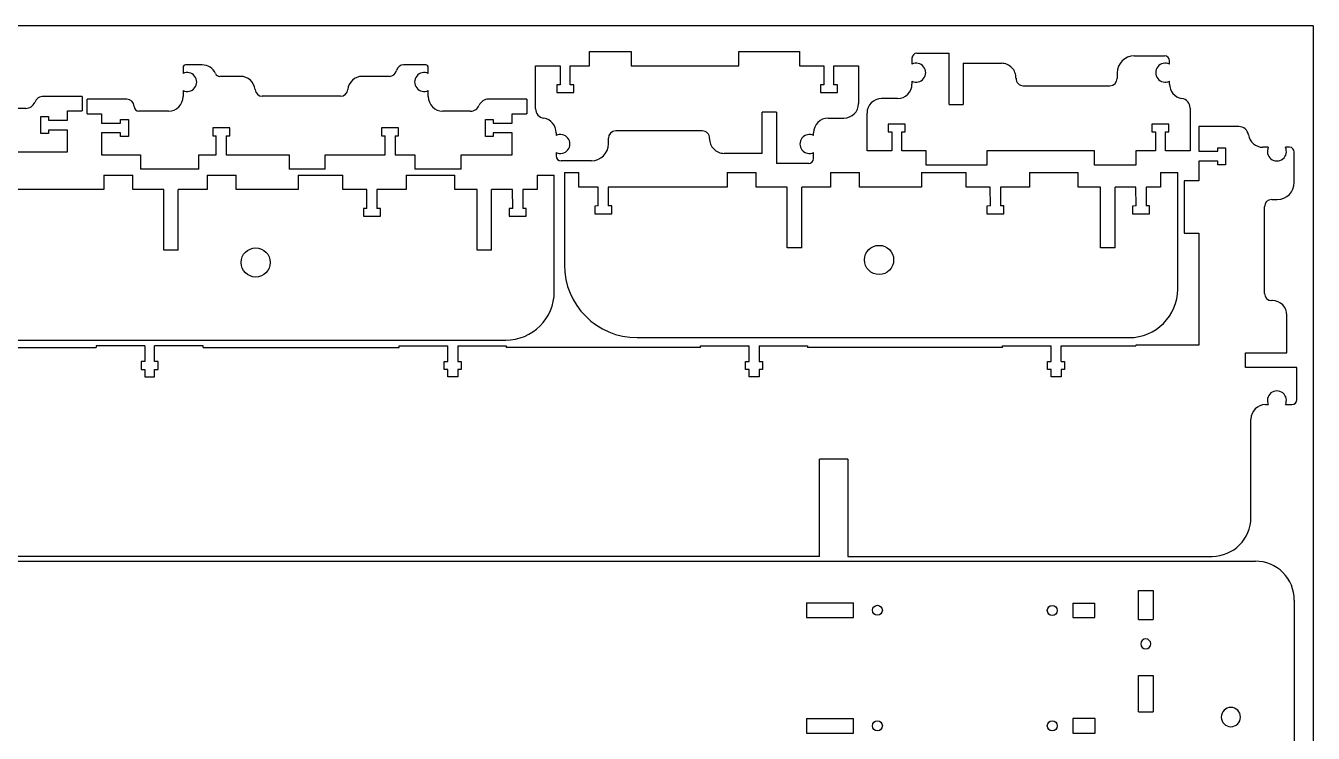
# Model space of a CAD drawing. Header units: millimetres. Extents: x -2614 to 1371, y 670 to 4202.
# Drawn here: x -1874 to -1344, y 3910 to 4202 of the extents above; entities that cross this region are included whole.
import ezdxf

# ---------------------------------------------------------------- set-up
doc = ezdxf.new("R2010")
doc.units = ezdxf.units.MM
doc.linetypes.add('HIDDEN', pattern=[9.525, 6.35, -3.175])
doc.layers.get('0').update_dxf_attribs({"lineweight": 70})
doc.layers.add('Hidden', color=7, linetype='HIDDEN', lineweight=70)

msp = doc.modelspace()

# ---------------------------------------------------------------- linework, layer by layer
at = {"color": 7, "lineweight": -3}
for p, q in [((-1343.75, 4201.8), (-2613.75, 4201.8)), ((-1343.75, 4201.8), (-1343.75, 3439.8)), ((-1641.67, 4191.25), (-1624.59, 4191.25)), ((-1641.67, 4185.25), (-1641.67, 4191.25)), ((-1624.59, 4191.25), (-1624.59, 4185.25)), ((-1580.23, 4191.25), (-1555.23, 4191.25)), ((-1580.23, 4185.25), (-1580.23, 4191.25)), ((-1555.23, 4191.25), (-1555.23, 4185.25)), ((-1508.96, 4188.46), (-1508.96, 4185.99)), ((-1506.96, 4190.46), (-1493.63, 4190.46)), ((-1493.63, 4169.37), (-1493.63, 4190.46)), ((-1417.46, 4189.37), (-1404.96, 4189.37)), ((-1809.08, 4184.68), (-1809.08, 4182.13)), ((-1801.18, 4185.68), (-1808.08, 4185.68)), ((-1709.08, 4185.68), (-1718.27, 4185.68)), ((-1708.08, 4182.13), (-1708.08, 4184.68)), ((-1663.95, 4167.64), (-1663.95, 4185.25)), ((-1663.95, 4185.25), (-1653.77, 4185.25)), ((-1653.77, 4185.25), (-1653.77, 4177.45)), ((-1649.67, 4185.25), (-1641.67, 4185.25)), ((-1649.67, 4177.45), (-1649.67, 4185.25)), ((-1624.59, 4185.25), (-1580.23, 4185.25)), ((-1555.23, 4185.25), (-1545.23, 4185.25)), ((-1545.23, 4185.25), (-1545.23, 4177.45)), ((-1541.13, 4185.25), (-1530.95, 4185.25)), ((-1541.13, 4177.45), (-1541.13, 4185.25)), ((-1530.95, 4185.25), (-1530.95, 4169.75)), ((-1487.83, 4186.33), (-1472.13, 4186.33)), ((-1487.83, 4186.33), (-1487.83, 4169.37)), ((-1424.46, 4182.37), (-1424.46, 4180.09)), ((-1402.96, 4185.99), (-1402.96, 4187.37)), ((-1785.39, 4180.95), (-1793.88, 4180.95)), ((-1724.13, 4180.95), (-1735.26, 4180.95)), ((-1655.22, 4177.45), (-1655.22, 4174.25)), ((-1653.77, 4177.45), (-1655.22, 4177.45)), ((-1648.22, 4177.45), (-1649.67, 4177.45)), ((-1648.22, 4174.25), (-1648.22, 4177.45)), ((-1546.68, 4177.45), (-1546.68, 4174.25)), ((-1545.23, 4177.45), (-1546.68, 4177.45)), ((-1539.68, 4177.45), (-1541.13, 4177.45)), ((-1539.68, 4174.25), (-1539.68, 4177.45)), ((-1508.96, 4178.96), (-1508.96, 4177.8)), ((-1463.13, 4177.09), (-1427.46, 4177.09)), ((-1402.96, 4177.8), (-1402.96, 4178.96)), ((-1850.62, 4172.72), (-1866.43, 4172.72)), ((-1850.62, 4172.72), (-1850.62, 4166.72)), ((-1809.08, 4175.09), (-1809.08, 4172.61)), ((-1744.22, 4172.78), (-1776.43, 4172.78)), ((-1708.08, 4172.61), (-1708.08, 4175.09)), ((-1655.22, 4174.25), (-1648.22, 4174.25)), ((-1546.68, 4174.25), (-1539.68, 4174.25)), ((-1514.96, 4171.8), (-1521.46, 4171.8)), ((-1873.83, 4167.78), (-1885.12, 4167.78)), ((-1856.62, 4162.9), (-1856.62, 4166.72)), ((-1856.62, 4166.72), (-1850.62, 4166.72)), ((-1848.58, 4165.55), (-1848.58, 4171.55)), ((-1832.23, 4171.55), (-1848.58, 4171.55)), ((-1815.08, 4166.61), (-1827.23, 4166.61)), ((-1690.79, 4166.61), (-1702.08, 4166.61)), ((-1667.58, 4171.55), (-1683.39, 4171.55)), ((-1667.58, 4171.55), (-1667.58, 4165.55)), ((-1493.63, 4169.37), (-1487.83, 4169.37)), ((-1394.46, 4167.91), (-1394.46, 4150.31)), ((-1867.62, 4157.35), (-1867.62, 4164.35)), ((-1867.62, 4164.35), (-1864.42, 4164.35)), ((-1864.42, 4164.35), (-1864.42, 4162.9)), ((-1864.42, 4162.9), (-1856.62, 4162.9)), ((-1848.58, 4165.55), (-1842.58, 4165.55)), ((-1842.58, 4165.55), (-1842.58, 4161.73)), ((-1842.58, 4161.73), (-1834.78, 4161.73)), ((-1834.78, 4161.73), (-1834.78, 4163.18)), ((-1834.78, 4163.18), (-1831.58, 4163.18)), ((-1831.58, 4163.18), (-1831.58, 4156.18)), ((-1684.58, 4156.18), (-1684.58, 4163.18)), ((-1684.58, 4163.18), (-1681.38, 4163.18)), ((-1681.38, 4163.18), (-1681.38, 4161.73)), ((-1681.38, 4161.73), (-1673.58, 4161.73)), ((-1673.58, 4161.73), (-1673.58, 4165.55)), ((-1673.58, 4165.55), (-1667.58, 4165.55)), ((-1570.58, 4149.22), (-1570.58, 4166.18)), ((-1564.78, 4166.18), (-1570.58, 4166.18)), ((-1564.78, 4166.18), (-1564.78, 4145.09)), ((-1543.45, 4163.75), (-1536.95, 4163.75)), ((-1527.46, 4150.31), (-1527.46, 4165.8)), ((-1518.73, 4161.31), (-1518.73, 4158.11)), ((-1511.73, 4161.31), (-1518.73, 4161.31)), ((-1511.73, 4158.11), (-1511.73, 4161.31)), ((-1410.19, 4161.31), (-1410.19, 4158.11)), ((-1403.19, 4161.31), (-1410.19, 4161.31)), ((-1403.19, 4158.11), (-1403.19, 4161.31)), ((-1864.42, 4157.35), (-1867.62, 4157.35)), ((-1856.62, 4158.8), (-1864.42, 4158.8)), ((-1864.42, 4158.8), (-1864.42, 4157.35)), ((-1856.62, 4149.85), (-1856.62, 4158.8)), ((-1834.78, 4157.63), (-1842.58, 4157.63)), ((-1842.58, 4157.63), (-1842.58, 4148.68)), ((-1834.78, 4156.18), (-1834.78, 4157.63)), ((-1831.58, 4156.18), (-1834.78, 4156.18)), ((-1796.85, 4159.68), (-1796.85, 4156.48)), ((-1789.85, 4159.68), (-1796.85, 4159.68)), ((-1796.85, 4156.48), (-1795.4, 4156.48)), ((-1795.4, 4148.68), (-1795.4, 4156.48)), ((-1791.3, 4156.48), (-1789.85, 4156.48)), ((-1791.3, 4156.48), (-1791.3, 4148.68)), ((-1789.85, 4156.48), (-1789.85, 4159.68)), ((-1727.31, 4159.68), (-1727.31, 4156.48)), ((-1720.31, 4159.68), (-1727.31, 4159.68)), ((-1727.31, 4156.48), (-1725.86, 4156.48)), ((-1725.86, 4148.68), (-1725.86, 4156.48)), ((-1721.76, 4156.48), (-1720.31, 4156.48)), ((-1721.76, 4156.48), (-1721.76, 4148.68)), ((-1720.31, 4156.48), (-1720.31, 4159.68)), ((-1681.38, 4156.18), (-1684.58, 4156.18)), ((-1673.58, 4157.63), (-1681.38, 4157.63)), ((-1681.38, 4157.63), (-1681.38, 4156.18)), ((-1673.58, 4148.68), (-1673.58, 4157.63)), ((-1655.45, 4157.75), (-1655.45, 4156.59)), ((-1595.27, 4158.46), (-1630.95, 4158.46)), ((-1549.45, 4156.59), (-1549.45, 4157.75)), ((-1518.73, 4158.11), (-1517.28, 4158.11)), ((-1517.28, 4158.11), (-1517.28, 4150.31)), ((-1513.18, 4158.11), (-1511.73, 4158.11)), ((-1513.18, 4150.31), (-1513.18, 4158.11)), ((-1410.19, 4158.11), (-1408.74, 4158.11)), ((-1408.74, 4158.11), (-1408.74, 4150.31)), ((-1404.64, 4158.11), (-1403.19, 4158.11)), ((-1404.64, 4150.31), (-1404.64, 4158.11)), ((-1374.38, 4160.25), (-1390.89, 4160.25)), ((-1390.89, 4160.25), (-1390.89, 4150.07)), ((-1633.95, 4153.18), (-1633.95, 4155.46)), ((-1383.09, 4150.07), (-1383.09, 4151.52)), ((-1383.09, 4151.52), (-1379.89, 4151.52)), ((-1379.89, 4151.52), (-1379.89, 4144.52)), ((-1362.25, 4151.75), (-1364.49, 4151.75)), ((-1353.54, 4151.75), (-1355.21, 4151.75)), ((-1877.62, 4149.85), (-1856.62, 4149.85)), ((-1842.58, 4148.68), (-1826.58, 4148.68)), ((-1826.58, 4148.68), (-1826.58, 4142.68)), ((-1802.58, 4142.68), (-1802.58, 4148.68)), ((-1802.58, 4148.68), (-1795.4, 4148.68)), ((-1791.3, 4148.68), (-1765.32, 4148.68)), ((-1765.32, 4148.68), (-1765.32, 4142.68)), ((-1750.52, 4142.68), (-1750.52, 4148.68)), ((-1750.52, 4148.68), (-1725.86, 4148.68)), ((-1721.76, 4148.68), (-1713.58, 4148.68)), ((-1713.58, 4148.68), (-1713.58, 4142.68)), ((-1694.58, 4142.68), (-1694.58, 4148.68)), ((-1694.58, 4148.68), (-1673.58, 4148.68)), ((-1655.45, 4149.56), (-1655.45, 4148.18)), ((-1640.95, 4146.18), (-1653.45, 4146.18)), ((-1570.58, 4149.22), (-1586.27, 4149.22)), ((-1549.45, 4147.09), (-1549.45, 4149.56)), ((-1517.28, 4150.31), (-1527.46, 4150.31)), ((-1503.18, 4150.31), (-1513.18, 4150.31)), ((-1503.18, 4144.31), (-1503.18, 4150.31)), ((-1478.18, 4150.31), (-1478.18, 4144.31)), ((-1433.82, 4150.31), (-1478.18, 4150.31)), ((-1433.82, 4144.31), (-1433.82, 4150.31)), ((-1416.74, 4150.31), (-1416.74, 4144.31)), ((-1408.74, 4150.31), (-1416.74, 4150.31)), ((-1394.46, 4150.31), (-1404.64, 4150.31)), ((-1390.89, 4150.07), (-1383.09, 4150.07)), ((-1383.09, 4145.97), (-1390.89, 4145.97)), ((-1390.89, 4145.97), (-1390.89, 4137.97)), ((-1383.09, 4144.52), (-1383.09, 4145.97)), ((-1351.54, 4137.25), (-1351.54, 4149.75)), ((-1841.74, 4140.32), (-1841.74, 4134.32)), ((-1841.74, 4140.32), (-1829.74, 4140.32)), ((-1829.74, 4134.32), (-1829.74, 4140.32)), ((-1802.58, 4142.68), (-1826.58, 4142.68)), ((-1799.16, 4140.32), (-1799.16, 4134.32)), ((-1799.16, 4140.32), (-1787.16, 4140.32)), ((-1787.16, 4134.32), (-1787.16, 4140.32)), ((-1750.52, 4142.68), (-1765.32, 4142.68)), ((-1761.73, 4140.32), (-1761.73, 4134.32)), ((-1761.73, 4140.32), (-1743.29, 4140.32)), ((-1743.29, 4134.32), (-1743.29, 4140.32)), ((-1717.23, 4140.32), (-1717.23, 4134.32)), ((-1717.23, 4140.32), (-1697.23, 4140.32)), ((-1694.58, 4142.68), (-1713.58, 4142.68)), ((-1697.23, 4134.32), (-1697.23, 4140.32)), ((-1663.23, 4140.32), (-1663.23, 4134.32)), ((-1663.23, 4140.32), (-1656.23, 4140.32)), ((-1656.23, 4092.29), (-1656.23, 4140.32)), ((-1652.08, 4141.36), (-1646.08, 4141.36)), ((-1652.08, 4141.36), (-1652.08, 4103.33)), ((-1646.08, 4135.36), (-1646.08, 4141.36)), ((-1585.08, 4141.36), (-1585.08, 4135.36)), ((-1585.08, 4141.36), (-1573.08, 4141.36)), ((-1573.08, 4135.36), (-1573.08, 4141.36)), ((-1551.45, 4145.09), (-1564.78, 4145.09)), ((-1542.5, 4141.36), (-1542.5, 4135.36)), ((-1542.5, 4141.36), (-1530.5, 4141.36)), ((-1530.5, 4135.36), (-1530.5, 4141.36)), ((-1505.07, 4141.36), (-1505.07, 4135.36)), ((-1505.07, 4141.36), (-1486.63, 4141.36)), ((-1478.18, 4144.31), (-1503.18, 4144.31)), ((-1486.63, 4135.36), (-1486.63, 4141.36)), ((-1460.57, 4141.36), (-1460.57, 4135.36)), ((-1460.57, 4141.36), (-1440.57, 4141.36)), ((-1440.57, 4135.36), (-1440.57, 4141.36)), ((-1416.74, 4144.31), (-1433.82, 4144.31)), ((-1406.57, 4141.36), (-1406.57, 4135.36)), ((-1406.57, 4141.36), (-1399.57, 4141.36)), ((-1399.57, 4093.33), (-1399.57, 4141.36)), ((-1379.89, 4144.52), (-1383.09, 4144.52)), ((-1638.21, 4135.36), (-1646.08, 4135.36)), ((-1638.13, 4127.57), (-1638.21, 4135.36)), ((-1585.08, 4135.36), (-1634.03, 4135.36)), ((-1634.03, 4135.36), (-1634.03, 4127.57)), ((-1560.37, 4135.36), (-1573.08, 4135.36)), ((-1560.37, 4110.35), (-1560.37, 4135.36)), ((-1554.37, 4110.35), (-1554.37, 4135.36)), ((-1542.5, 4135.36), (-1554.37, 4135.36)), ((-1505.07, 4135.36), (-1530.5, 4135.36)), ((-1476.76, 4135.36), (-1486.63, 4135.36)), ((-1476.68, 4127.57), (-1476.76, 4135.36)), ((-1472.58, 4135.36), (-1472.58, 4127.57)), ((-1460.57, 4135.36), (-1472.58, 4135.36)), ((-1431.37, 4135.36), (-1440.57, 4135.36)), ((-1431.37, 4110.35), (-1431.37, 4135.36)), ((-1425.37, 4110.35), (-1425.37, 4135.36)), ((-1416.76, 4135.36), (-1425.37, 4135.36)), ((-1416.68, 4127.57), (-1416.76, 4135.36)), ((-1412.58, 4135.36), (-1412.58, 4127.57)), ((-1406.57, 4135.36), (-1412.58, 4135.36)), ((-1390.89, 4137.97), (-1396.89, 4137.97)), ((-1396.89, 4137.97), (-1396.89, 4116.3)), ((-1841.74, 4134.32), (-1890.69, 4134.32)), ((-1817.03, 4134.32), (-1829.74, 4134.32)), ((-1817.03, 4109.31), (-1817.03, 4134.32)), ((-1811.03, 4109.31), (-1811.03, 4134.32)), ((-1799.16, 4134.32), (-1811.03, 4134.32)), ((-1761.73, 4134.32), (-1787.16, 4134.32)), ((-1733.42, 4134.32), (-1743.29, 4134.32)), ((-1733.34, 4126.53), (-1733.42, 4134.32)), ((-1729.24, 4134.32), (-1729.24, 4126.53)), ((-1717.23, 4134.32), (-1729.24, 4134.32)), ((-1688.03, 4134.32), (-1697.23, 4134.32)), ((-1688.03, 4109.31), (-1688.03, 4134.32)), ((-1682.03, 4109.31), (-1682.03, 4134.32)), ((-1673.42, 4134.32), (-1682.03, 4134.32)), ((-1673.34, 4126.53), (-1673.42, 4134.32)), ((-1669.24, 4134.32), (-1669.24, 4126.53)), ((-1663.23, 4134.32), (-1669.24, 4134.32)), ((-1360.81, 4130.25), (-1358.54, 4130.25)), ((-1733.34, 4126.53), (-1734.79, 4126.51)), ((-1734.79, 4126.51), (-1734.79, 4123.31)), ((-1727.79, 4126.53), (-1729.24, 4126.53)), ((-1727.79, 4123.33), (-1727.79, 4126.53)), ((-1673.34, 4126.53), (-1674.79, 4126.51)), ((-1674.79, 4126.51), (-1674.79, 4123.31)), ((-1667.79, 4126.53), (-1669.24, 4126.53)), ((-1667.79, 4123.33), (-1667.79, 4126.53)), ((-1638.13, 4127.57), (-1639.58, 4127.55)), ((-1639.58, 4127.55), (-1639.58, 4124.35)), ((-1639.58, 4124.35), (-1632.58, 4124.37)), ((-1632.58, 4127.57), (-1634.03, 4127.57)), ((-1632.58, 4124.37), (-1632.58, 4127.57)), ((-1476.68, 4127.57), (-1478.13, 4127.55)), ((-1478.13, 4127.55), (-1478.13, 4124.35)), ((-1478.13, 4124.35), (-1471.13, 4124.37)), ((-1471.13, 4127.57), (-1472.58, 4127.57)), ((-1471.13, 4124.37), (-1471.13, 4127.57)), ((-1416.68, 4127.57), (-1418.13, 4127.55)), ((-1418.13, 4127.55), (-1418.13, 4124.35)), ((-1418.13, 4124.35), (-1411.13, 4124.37)), ((-1411.13, 4127.57), (-1412.58, 4127.57)), ((-1411.13, 4124.37), (-1411.13, 4127.57)), ((-1363.81, 4091.58), (-1363.81, 4127.25)), ((-1734.79, 4123.31), (-1727.79, 4123.33)), ((-1674.79, 4123.31), (-1667.79, 4123.33)), ((-1396.89, 4116.3), (-1390.89, 4116.3)), ((-1390.89, 4116.3), (-1390.89, 4070.25)), ((-1811.03, 4109.31), (-1817.03, 4109.31)), ((-1682.03, 4109.31), (-1688.03, 4109.31)), ((-1554.37, 4110.35), (-1560.37, 4110.35)), ((-1425.37, 4110.35), (-1431.37, 4110.35)), ((-1360.58, 4088.58), (-1360.81, 4088.58)), ((-1354.58, 4067.08), (-1354.58, 4082.58)), ((-1878.74, 4072.29), (-1676.23, 4072.29)), ((-1622.08, 4073.33), (-1419.57, 4073.33)), ((-1924.83, 4069.25), (-1844.85, 4069.25)), ((-1824.85, 4069.95), (-1844.85, 4069.95)), ((-1844.85, 4069.95), (-1844.85, 4069.25)), ((-1824.85, 4069.95), (-1824.85, 4063.45)), ((-1800.75, 4069.95), (-1820.75, 4069.95)), ((-1820.75, 4063.45), (-1820.75, 4069.95)), ((-1800.75, 4069.25), (-1800.75, 4069.95)), ((-1800.75, 4069.25), (-1720.1, 4069.25)), ((-1720.1, 4069.95), (-1700.1, 4069.95)), ((-1720.1, 4069.25), (-1720.1, 4069.95)), ((-1700.1, 4063.45), (-1700.1, 4069.95)), ((-1696, 4069.95), (-1676, 4069.95)), ((-1696, 4069.95), (-1696, 4063.45)), ((-1676, 4069.95), (-1676, 4069.25)), ((-1596.03, 4069.25), (-1676, 4069.25)), ((-1596.03, 4069.95), (-1576.03, 4069.95)), ((-1596.03, 4069.25), (-1596.03, 4069.95)), ((-1576.03, 4063.45), (-1576.03, 4069.95)), ((-1571.93, 4069.95), (-1551.93, 4069.95)), ((-1571.93, 4069.95), (-1571.93, 4063.45)), ((-1551.93, 4069.95), (-1551.93, 4069.25)), ((-1471.69, 4069.25), (-1551.93, 4069.25)), ((-1471.69, 4069.95), (-1451.69, 4069.95)), ((-1471.69, 4069.25), (-1471.69, 4069.95)), ((-1451.69, 4063.45), (-1451.69, 4069.95)), ((-1447.59, 4069.95), (-1416.84, 4069.95)), ((-1447.59, 4063.45), (-1447.59, 4069.95)), ((-1390.89, 4070.25), (-1416.84, 4070.25)), ((-1416.84, 4070.25), (-1416.84, 4069.95)), ((-1371.63, 4061.08), (-1371.63, 4067.08)), ((-1371.63, 4067.08), (-1354.58, 4067.08)), ((-1826.3, 4063.45), (-1826.3, 4060.25)), ((-1824.85, 4063.45), (-1826.3, 4063.45)), ((-1819.3, 4063.45), (-1820.75, 4063.45)), ((-1819.3, 4060.25), (-1819.3, 4063.45)), ((-1701.55, 4060.25), (-1701.55, 4063.45)), ((-1701.55, 4063.45), (-1700.1, 4063.45)), ((-1696, 4063.45), (-1694.55, 4063.45)), ((-1694.55, 4063.45), (-1694.55, 4060.25)), ((-1577.48, 4060.25), (-1577.48, 4063.45)), ((-1577.48, 4063.45), (-1576.03, 4063.45)), ((-1571.93, 4063.45), (-1570.48, 4063.45)), ((-1570.48, 4063.45), (-1570.48, 4060.25)), ((-1453.14, 4060.25), (-1453.14, 4063.45)), ((-1453.14, 4063.45), (-1451.69, 4063.45)), ((-1447.59, 4063.45), (-1446.14, 4063.45)), ((-1446.14, 4063.45), (-1446.14, 4060.25)), ((-1350.54, 4061.08), (-1371.63, 4061.08)), ((-1350.54, 4047.75), (-1350.54, 4061.08)), ((-1826.3, 4060.25), (-1824.85, 4060.25)), ((-1824.85, 4060.25), (-1824.85, 4057.25)), ((-1824.85, 4057.25), (-1820.75, 4057.25)), ((-1820.75, 4060.25), (-1819.3, 4060.25)), ((-1820.75, 4057.25), (-1820.75, 4060.25)), ((-1700.1, 4060.25), (-1701.55, 4060.25)), ((-1700.1, 4057.25), (-1700.1, 4060.25)), ((-1696, 4057.25), (-1700.1, 4057.25)), ((-1694.55, 4060.25), (-1696, 4060.25)), ((-1696, 4060.25), (-1696, 4057.25)), ((-1576.03, 4060.25), (-1577.48, 4060.25)), ((-1576.03, 4057.25), (-1576.03, 4060.25)), ((-1571.93, 4057.25), (-1576.03, 4057.25)), ((-1570.48, 4060.25), (-1571.93, 4060.25)), ((-1571.93, 4060.25), (-1571.93, 4057.25)), ((-1451.69, 4060.25), (-1453.14, 4060.25)), ((-1451.69, 4057.25), (-1451.69, 4060.25)), ((-1447.59, 4057.25), (-1451.69, 4057.25)), ((-1446.14, 4060.25), (-1447.59, 4060.25)), ((-1447.59, 4060.25), (-1447.59, 4057.25)), ((-1363.4, 4045.75), (-1362.25, 4045.75)), ((-1355.21, 4045.75), (-1352.54, 4045.75)), ((-1369.4, 3999.25), (-1369.4, 4039.75)), ((-1546.97, 3983.25), (-1546.97, 4023.25)), ((-1535.42, 4023.25), (-1546.97, 4023.25)), ((-1535.42, 4023.25), (-1535.42, 3983.25)), ((-2191.18, 3981.26), (-1367.54, 3981.26)), ((-1546.97, 3983.25), (-1973.88, 3983.25)), ((-1535.42, 3983.25), (-1385.4, 3983.25)), ((-1415.71, 3957.19), (-1415.71, 3969.19)), ((-1415.71, 3969.19), (-1409.71, 3969.19)), ((-1409.71, 3969.19), (-1409.71, 3957.19)), ((-1351.54, 3965.26), (-1351.54, 3818.27)), ((-1552.41, 3964.04), (-1552.41, 3958.06)), ((-1552.41, 3964.04), (-1532.99, 3964.04)), ((-1532.99, 3958.06), (-1532.99, 3964.04)), ((-1442.78, 3963.95), (-1433.62, 3963.95)), ((-1442.78, 3963.95), (-1442.78, 3958.06)), ((-1433.62, 3958.06), (-1433.62, 3963.95)), ((-1552.41, 3958.06), (-1532.99, 3958.06)), ((-1442.78, 3958.06), (-1433.62, 3958.06)), ((-1415.71, 3957.19), (-1409.71, 3957.19)), ((-1415.71, 3919.27), (-1415.71, 3934.19)), ((-1415.71, 3934.19), (-1409.71, 3934.19)), ((-1409.71, 3934.19), (-1409.71, 3919.27)), ((-1415.71, 3919.27), (-1409.71, 3919.27)), ((-1552.38, 3916.47), (-1552.38, 3910.47)), ((-1552.38, 3916.47), (-1532.97, 3916.47)), ((-1532.97, 3910.47), (-1532.97, 3916.47)), ((-1442.75, 3916.44), (-1442.75, 3910.44)), ((-1433.59, 3916.44), (-1442.75, 3916.44)), ((-1433.59, 3910.44), (-1433.59, 3916.44)), ((-1552.38, 3910.47), (-1532.97, 3910.47)), ((-1442.75, 3910.44), (-1433.59, 3910.44))]:
    msp.add_line(p, q, dxfattribs=at)
for centre, radius in [((-1779.16, 4104.3), 6), ((-1522.5, 4105.34), 6), ((-1523.19, 3961.04), 2.05), ((-1451.2, 3960.95), 2.05), ((-1523.19, 3913.44), 2.05), ((-1451.2, 3913.44), 2.05)]:
    msp.add_circle(centre, radius, dxfattribs=at)
at = {"color": 7, "lineweight": -3, "extrusion": (-2.46863e-21, 8.64949e-36, -1)}
msp.add_circle((1412.71, 3947.19), 2.05, dxfattribs=at)
at = {"color": 7, "lineweight": -3, "extrusion": (9.23098e-21, -3.23431e-35, -1)}
msp.add_circle((1377.66, 3917.05), 3.97, dxfattribs=at)
at = {"color": 7, "lineweight": -3}
for centre, radius, start, end in [((-1506.96, 4188.46), 2, 90, 180), ((-1417.46, 4182.37), 7, 90, 180), ((-1404.96, 4187.37), 2, 360, 90), ((-1808.08, 4184.68), 1, 90, 180), ((-1807.35, 4178.61), 3.92, 243.8115, 116.1885), ((-1801.18, 4179.68), 6, 24.1002, 90), ((-1724.13, 4183.95), 3, 270, 347.8125), ((-1718.27, 4182.68), 3, 90, 167.8125), ((-1709.81, 4178.61), 3.92, 63.8115, 296.1885), ((-1709.08, 4184.68), 1, 0, 90), ((-1507.23, 4182.48), 3.92, 243.8115, 116.1885), ((-1472.13, 4180.33), 6, 358.4966, 90), ((-1404.69, 4182.48), 3.92, 63.8115, 296.1885), ((-1793.88, 4182.95), 2, 204.1002, 270), ((-1785.39, 4174.95), 6, 5.3128, 90), ((-1735.26, 4174.95), 6, 90, 174.6872), ((-1514.96, 4177.8), 6, 270, 360), ((-1463.13, 4180.09), 3, 178.4966, 270), ((-1427.46, 4180.09), 3, 270, 360), ((-1396.96, 4177.8), 6, 180, 261.3731), ((-1866.43, 4168.72), 4, 90, 157.5197), ((-1815.08, 4172.61), 6, 270, 360), ((-1776.43, 4175.78), 3, 185.3128, 270), ((-1744.22, 4175.78), 3, 270, 354.6872), ((-1702.08, 4172.61), 6, 180, 270), ((-1521.46, 4165.8), 6, 90, 180), ((-1398.46, 4167.91), 4, 360, 81.3731), ((-1873.83, 4171.78), 4, 270, 337.5197), ((-1832.23, 4168.55), 3, 0.6876, 90), ((-1827.23, 4168.61), 2, 180.6876, 270), ((-1690.79, 4170.61), 4, 270, 337.5197), ((-1683.39, 4167.55), 4, 90, 157.5197), ((-1659.95, 4167.64), 4, 180, 261.3731), ((-1536.95, 4169.75), 6, 270, 360), ((-1661.45, 4157.75), 6, 360, 81.3731), ((-1543.45, 4157.75), 6, 90, 180), ((-1653.72, 4153.08), 3.92, 243.8115, 116.1885), ((-1630.95, 4155.46), 3, 90, 180), ((-1595.27, 4155.46), 3, 358.4966, 90), ((-1551.18, 4153.08), 3.92, 63.8115, 296.1885), ((-1374.38, 4156.25), 4, 8.6269, 90), ((-1364.49, 4157.75), 6, 188.6269, 270), ((-1640.95, 4153.18), 7, 270, 360), ((-1586.27, 4155.22), 6, 178.4966, 270), ((-1358.73, 4150.02), 3.92, 153.8115, 26.1885), ((-1353.54, 4149.75), 2, 360, 90), ((-1653.45, 4148.18), 2, 180, 270), ((-1551.45, 4147.09), 2, 270, 360), ((-1358.54, 4137.25), 7, 270, 360), ((-1360.81, 4127.25), 3, 90, 180), ((-1622.08, 4103.33), 30, 180, 270), ((-1676.23, 4092.29), 20, 270, 0), ((-1419.57, 4093.33), 20, 270, 0), ((-1360.81, 4091.58), 3, 180, 270), ((-1360.58, 4082.58), 6, 360, 90), ((-1358.73, 4047.48), 3.92, 333.8115, 206.1885), ((-1363.4, 4039.75), 6, 90, 180), ((-1352.54, 4047.75), 2, 270, 0), ((-1385.4, 3999.25), 16, 270, 360), ((-1367.54, 3965.26), 16, 359.9998, 90)]:
    msp.add_arc(centre, radius, start, end, dxfattribs=at)
at = {"layer": 'Hidden', "lineweight": -3}
for p, q in [((-1433.62, 3963.95), (-1433.62, 3963.95)), ((-1433.62, 3958.06), (-1433.62, 3958.06)), ((-1433.59, 3916.44), (-1433.59, 3916.44)), ((-1433.59, 3910.44), (-1433.59, 3910.44))]:
    msp.add_line(p, q, dxfattribs=at)

doc.saveas('drawing.dxf')
